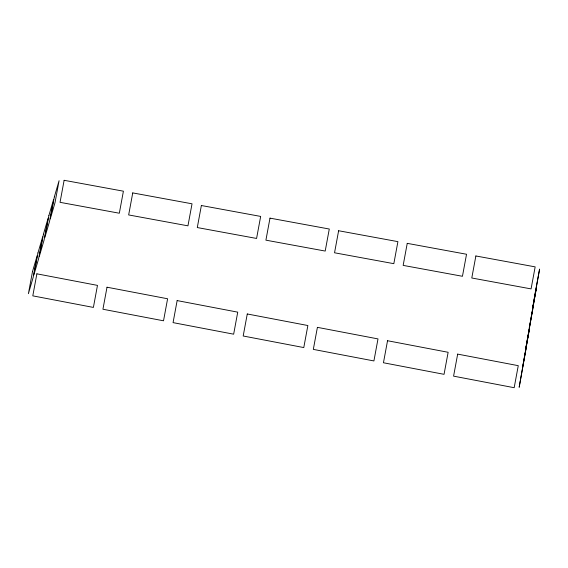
<?xml version="1.0" encoding="UTF-8"?>
<svg xmlns="http://www.w3.org/2000/svg" width="568" height="568" viewBox="0 0 568 568"><rect width="100%" height="100%" fill="white"/><g stroke="black" fill="none" stroke-linecap="round" stroke-linejoin="round"><path stroke-width="0.85" d="M522.532 367.496L529.518 328.382L519.173 387.269L526.16 348.156M529.255 327.956L536.242 288.835L525.897 347.73L532.883 308.609M535.517 291.1L532.614 308.183L539.6 269.069L535.517 291.1M32.483 271.646L28.4 293.677L33.121 277.525L37.211 255.494L32.483 271.646M37.95 252.952L33.867 274.983L38.596 258.83L42.678 236.799L37.95 252.952M43.424 234.25L39.334 256.289L44.063 240.136L48.145 218.098L43.424 234.25M36.877 273.826L32.795 295.857L93.393 307.423L97.476 285.385L36.877 273.826M48.891 215.556L44.808 237.594L49.53 221.442L53.612 199.404L48.891 215.556M54.358 196.862L50.275 218.893L54.997 202.74L59.079 180.709L54.358 196.862M64.12 180.297L60.038 202.329L119.33 213.227L123.412 191.189L64.12 180.297M107.011 287.209L102.929 309.24L163.52 320.799L167.603 298.768L107.011 287.209M132.742 192.907L128.659 214.938L187.951 225.837L192.034 203.805L132.742 192.907M177.145 300.586L173.062 322.624L233.654 334.183L237.736 312.151L177.145 300.586M201.37 205.517L197.288 227.555L256.58 238.453L260.662 216.415L201.37 205.517M247.272 313.969L243.189 336L303.781 347.566L307.87 325.528L247.272 313.969M269.992 218.133L265.909 240.165L325.201 251.063L329.284 229.025L269.992 218.133M317.406 327.346L313.323 349.384L373.914 360.943L377.997 338.911L317.406 327.346M338.62 230.743L334.538 252.781L393.83 263.673L397.912 241.641L338.62 230.743M387.539 340.729L383.45 362.76L444.048 374.326L448.131 352.288L387.539 340.729M407.242 243.352L403.159 265.391L462.451 276.289L466.534 254.251L407.242 243.352M457.666 354.112L453.584 376.144L514.175 387.703L518.264 365.671L457.666 354.112M475.87 255.969L471.788 278L531.08 288.899L535.163 266.868L475.87 255.969"/></g></svg>
